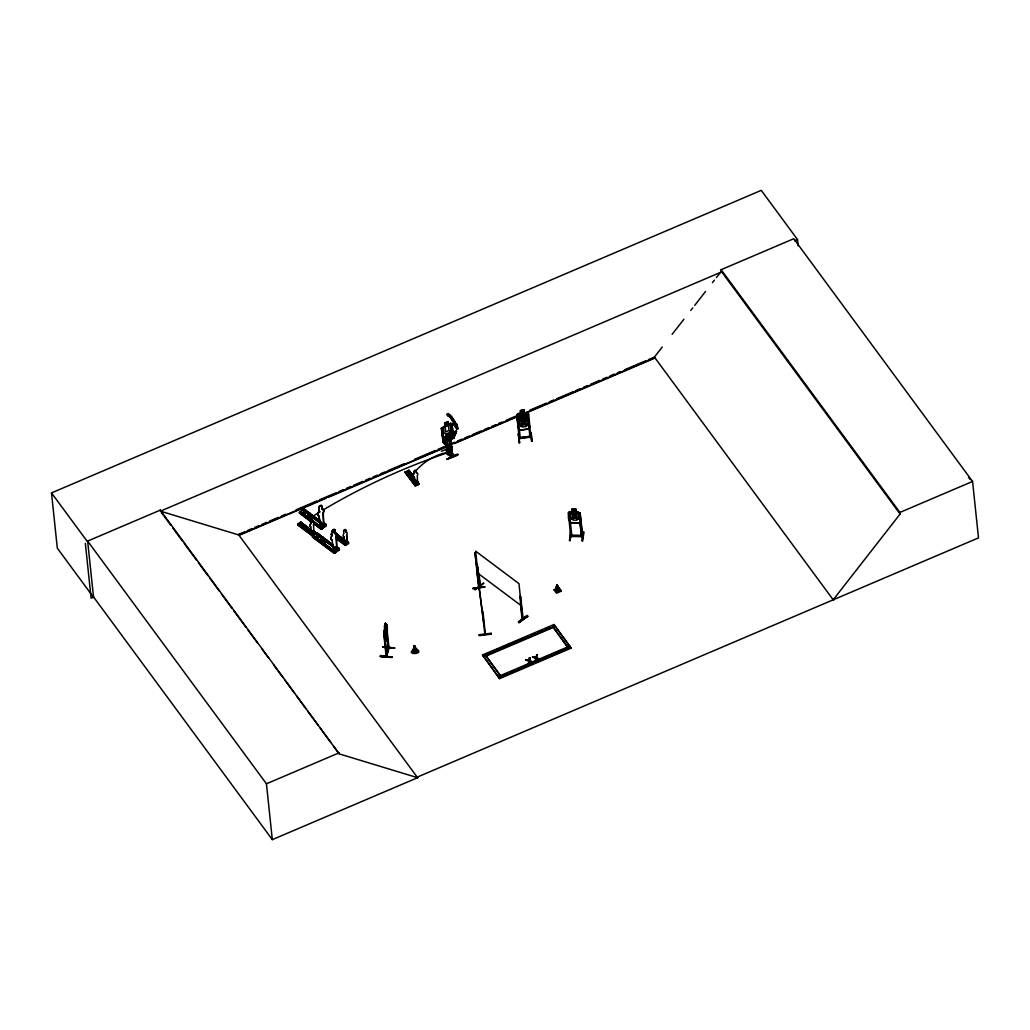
<?xml version="1.0" encoding="UTF-8"?>
<svg xmlns="http://www.w3.org/2000/svg" width="1030" height="1030" viewBox="0 0 1030 1030"><rect width="100%" height="100%" fill="white"/><g stroke="black" fill="none" stroke-linecap="round" stroke-linejoin="round"><path stroke-width="1.5" d="M322.313 524.347C321.244 523.562 324.167 524.154 323.484 525.364M323.24 525.364L323.317 524.437M323.201 524.759C325.068 525.867 321.566 523.845 322.274 524.45M336.604 549.363C336.501 547.303 334.261 548.861 335.819 547.741M335.819 548.024C334.286 547.806 338.484 549.595 335.149 548.449M336.694 549.299L336.694 548.385M392.108 657.552L380.289 656.419L392.237 657.127L380.379 655.505M392.198 657.192L380.302 656.445M313.455 532.24L312.772 532.24M313.584 532.999L312.772 532.433M323.021 525.197L323.085 524.231M336.63 549.389L336.771 549.093M345.913 542.295L346.26 541.741L346.544 542.771M346.608 542.115C346.827 541.883 347.123 543.222 346.286 541.78M346.84 542.231L346.222 541.883M478.744 588.143L478.615 587.177L479.31 588.864L476.8 565.921M484.821 633.566L485.413 634.364L482.916 611.408M485.13 632.626L484.937 634.441L474.972 552.531L478.834 588.941L479.027 587.126M386.701 630.721L385.799 637.004L384.641 631.171L385.31 624.386L384.924 627M416.081 482.722L416.712 483.327L416.635 482.401M416.545 483.392L416.429 482.349M384.216 632.678L384.229 630.785L386.546 656.561L386.289 654.835M385.98 655.518L386.134 656.522L388.774 647.844M388.207 648.578C389.327 649.402 387.834 645.553 388.735 647.922M529.021 660.693L525.622 659.625L529.021 660.693L529.201 658.093L530.012 657.745L529.742 660.925L531.905 661.762M535.922 657.282L536.965 654.784L535.973 657.732L532.562 656.664L535.973 657.732M529.536 661.08L532.137 662.548L529.536 661.08L529.304 663.269M532.562 656.664L535.767 657.9L535.484 661.118L536.295 660.771L536.488 658.119L539.076 659.586M413.558 652.441L414.524 645.746L417.099 651.462L414.536 652.775L412.953 651.797L414.124 645.952L412.953 651.797M556.187 591.645L556.985 584.963L559.728 590.666L557.166 591.967L555.595 590.988L556.754 585.156M525.622 659.625L528.828 660.861L528.493 663.616M529.742 660.925L530.012 657.745M535.484 661.118L535.767 657.9M538.857 658.801L536.682 657.951L536.965 654.784M569.242 520.008C566.989 518.489 570.105 509.335 568.483 512.76M569.551 514.305L568.509 513.97L569.551 514.305L571.869 536.411M569.114 520.008L570.607 522.751L579.851 522.97L580.92 520.292M572.178 511.846L571.908 509.026L575.847 509.116L576.131 511.833M570.079 540.621L571.29 531.828L570.62 531.815L569.41 540.608L570.079 540.621L571.187 531.712M571.65 535.69L570.659 535.227L570.903 536.476L582.658 536.656L580.16 512.889L576.002 511.923L575.719 509.206M571.702 535.252L582.62 535.548L571.74 535.639M575.847 509.116L571.895 509.116L572.32 511.936L570.453 512.798L570.981 517.871L573.182 520.099L576.852 520.189L578.59 518.051L578.062 512.979L575.989 512.026M579.13 514.524L580.251 514.24L579.13 514.524L581.564 536.733L579.826 520.536M583.238 531.647L583.946 532.124L582.735 540.917L582.079 540.905L583.315 531.699M583.444 532.059L582.143 540.789M479.195 587.963L479.233 588.8M323.214 525.017L322.326 523.974M413.687 648.771L414.202 645.836M556.831 585.04L556.058 589.443L556.998 588.967M479.426 586.83L480.547 587.074L479.066 574.083M480.044 586.482L480.444 587.023L479.607 586.456M521.875 617.871L523.124 618.966L520.691 596.846L519.957 596.306L521.965 618.76L522.673 619.249L518.966 583.637L475.654 551.192L479.298 586.675M522.931 618.155L522.107 617.537M520.588 602.383L522.274 618.412C524.631 620.047 521.077 615.695 521.965 618.76M312.966 532.446L314.073 532.652M335.291 548.411L335.716 547.664M345.848 542.153L346.659 542.746M346.273 541.87L346.595 542.771M555.595 590.988L556.754 585.285M337.943 536.733L337.698 537.905M339.218 537.596L338.613 536.656L337.518 537.287M444.561 441.329L443.454 441.188L443.853 441.703M455.453 431.802L456.483 431.506L455.453 431.802L452.698 438.561L453.432 437.686M453.87 438.162L456.239 431.029L453.702 438.201L454.088 436.72M454.269 437.081L452.608 437.866M416.584 482.658L416.571 483.096M386.199 624.257L384.383 630.836L384.525 626.111L385.413 623.266L385.478 630.914L384.808 629.935L384.563 630.772L385.387 632.098L385.207 637.21L385.619 632.085L386.327 633.128L386.585 632.253L385.568 625.97M385.413 623.266L384.486 626.111M388.271 648.655L386.083 624.116M383.83 634.326L384.46 633.579L383.83 634.326L386.121 656.342M382.838 647.239L394.786 647.922L382.954 646.737M385.387 641.613L387.203 631.454M385.001 639.862C386.018 647.484 388.812 624.528 386.456 624.064L389.031 648.037M386.804 634.467L388.297 648.681L388.877 647.226M441.406 451.295L452.17 446.865M443.479 439.295C443.467 441.085 442.166 438.394 444.02 440.093M443.93 439.617L443.016 439.99L442.99 441.613M453.573 437.493L452.415 437.608M443.312 441.793L444.715 444.278L446.376 443.428L444.715 444.278M451.668 456.844L446.222 449.402M519.648 430.167L528.879 428.918L529.935 426.047L528.892 429.021L519.648 430.167L518.142 427.617L516.918 414.755M528.21 423.536L529.369 420.652L528.313 423.613L519.069 424.695L517.562 422.133M453.779 438.098L443.299 442.617L445.939 435.909L446.904 435.484L445.758 435.548L443.441 442.63M453.599 437.737C450.496 436.424 439.565 445.295 444.574 440.814M444.085 441.844L446.724 435.123M443.467 442.681L445.321 439.514M444.754 441.188L444.213 442.359M444.728 441.291L453.007 437.184L452.955 438.523M452.981 438.574L453.921 436.746M574.315 515.129C574.56 512.76 580.791 510.867 575.397 515.888C581.422 520.227 576.517 520.343 574.676 516.455C573.465 520.382 568.766 519.828 573.774 515.837L570.981 512.67L574.495 515.129M579.748 522.88L580.804 520.176M446.054 435.986L444.535 439.759C447.612 441.716 456.213 436.372 456.419 431.39M444.664 439.694L446.119 436.102M453.123 432.458L453.676 431.106L453.046 432.664L454.552 432.227L453.535 434.75L451.346 436.604L446.788 437.737L450.277 432.639M449.698 434.106L450.342 432.755L453.728 431.21L450.239 432.755M450.767 432.6L452.865 431.686M454.835 435.059L456.29 431.454M450.471 438.754L449.26 439.166L450.574 451.539M448.951 454.359L447.342 454.256L448.848 454.475L446.994 440.068M554.089 589.739L558.646 587.718L561.286 591.053M561.286 590.975L558.93 587.847M474.946 589.636L483.443 582.993M336.359 549.042L336.643 548.423M480.431 586.315L479.594 585.632L480.096 587.358M519.506 442.655L518.438 433.566L518.953 442.797L519.545 442.256M382.851 647.085L394.683 648.231M523.06 417.82C522.159 421.721 517.009 422.133 522.197 417.24C516.506 413.906 521.09 412.978 522.905 416.532C523.897 412.682 528.828 412.412 523.819 417.073C531.042 423.459 522.236 418.064 523.098 417.897M311.511 522.056L299.267 512.901L304.339 509.284M299.897 512.477L300.824 511.768L300.206 512.271M302.936 510.275L303.528 509.824M297.631 524.759L312.335 535.742L297.619 524.759L300.992 522.352M315.669 533.334L300.773 522.068L297.799 524.18L313.287 535.059M300.773 522.068L300.245 522.751M312.283 535.742L313.12 535.034M297.799 524.18L312.682 535.471L313.326 534.995L299.885 524.927M312.451 536.888L317.124 532.858L312.695 536.321L335.02 552.956L334.377 553.368L312.386 536.9L334.454 553.368M334.75 552.93L312.669 536.514L313.893 535.858M315.695 533.308L312.476 535.355C313.274 534.158 310.3 531.931 310.996 534.235L314.099 532.072M315.953 534.325L316.648 533.823M317.407 533.308L316.236 533.952M321.283 529.381L314.047 523.819L321.283 529.381L326.072 525.738M322.236 528.699L322.725 528.351M323.433 524.347L325.802 526.124L325.853 524.167L323.626 522.493L323.407 523.897L325.635 525.558L321.875 528.248L319.635 526.575L319.519 525.429L319.326 527.115M330.733 534.506L332.33 535.085M331.428 533.888L331.312 534.094M315.167 536.694L335.922 552.286L335.252 552.75L314.472 537.197M338.625 550.329L338.059 550.741M335.844 546.93L339.514 549.672L334.673 552.788C335.87 550.986 331.402 547.651 332.445 551.114L337.106 547.857L337.557 550.419L337.299 547.999L333.887 550.29L331.982 539.952A4.03 2.189 -53.2 0 1 332.149 535.162M336.012 537.879L346.376 544.793L336.334 537.415M347.702 543.827L348.359 543.377M348.153 543.505L334.711 533.437M348.501 543.119L345.333 545.54L336.771 539.128M386.649 656.393L388.954 647.844M520.176 438.445C520.099 439.359 518 436.295 520.356 437.789L530.965 436.012M519.056 438.226L520.214 438.046M531.055 436.823L529.716 436.978L531.029 437.196M410.391 476.182L410.687 477.212M411.575 477.199L411.949 476.156M448.385 424.283L448.076 421.566L444.587 423.111L444.947 425.905L441.51 428.326L442.501 435.613M443.364 436.772L444.007 441.677L442.54 428.004L441.381 428.158L450.702 423.369L451.925 423.871M414.227 646.183L417.047 650.651M412.914 650.986L413.429 650.239M556.857 585.388L559.728 590.666M415.335 485.684L405.035 472.345L409.155 470.568L414.614 477.972L408.833 470.285L405.266 472.126M416.287 485.388L415.515 485.735L405.279 471.998L406.284 471.804L416.249 485.439M407.893 471.109L408.833 470.285M409.129 470.581L414.279 478.01M417.987 484.667L418.85 484.061L417.742 481.718L414.524 483.894L414.163 483.237L414.266 484.203L417.845 482.671L417.742 481.718M418.656 484.396L416.429 480.444M648.475 359.612L654.398 357.088L662.264 346.994M672.101 334.377L683.907 319.249M690.795 310.416L692.765 307.893M694.735 305.369L705.55 291.49M712.438 282.658L714.408 280.134M716.365 277.611L721.283 271.315L721.116 269.693L793.769 238.728L972.565 481.448L978.5 537.879L417.202 777.135L417.614 777.714L339.205 753.87L333.501 746.119M833.193 599.808L900.091 514.034L899.924 512.425L721.116 269.693M299.64 512.451L311.768 521.669M299.331 512.889L311.601 521.991M303.979 509.322L321.18 522.081M298.236 524.347L312.695 534.995L312.605 534.235M314.742 533.991L315.347 532.278L313.867 531.158L313.712 532.098M315.09 533.746L300.773 522.249M322.416 528.364L300.503 511.833M324.901 526.794L325.467 526.381M319.648 540.48L335.844 552.35M338.922 550.123L338.973 548.166L336.398 546.737L336.514 547.896L339.192 549.737M337.415 538.677L345.977 545.089L335.741 537.956M347.754 543.814L336.707 535.587M348.539 543.119L334.081 532.085M450.728 452.466L451.501 451.423L449.775 451.99A49.749 42.513 -41.6 0 0 415.554 471.212M531.094 437.119L519.21 438.51L516.79 414.742L517.936 413.622L520.639 413.403L520.343 410.584C527.553 406.992 521.502 414.974 527.115 412.554L528.596 413.352L530.798 436.81M453.264 437.003L455.002 435.136M313.442 532.768L313.493 534.428L314.266 533.682L313.867 531.158M529.06 418.888L527.643 418.141L518.515 419.094L517.382 420.317L518.592 419.184L521.36 418.927L520.91 416.043L524.849 415.554L525.133 418.27M386.405 655.556L384.048 633.54M516.931 414.858L518.013 413.803M447.535 454.179L446.196 442.025L447.368 454.346M452.144 453.264L451.642 452.582M451.398 453.586L452.325 453.226L450.638 440.286M304.7 527.051L304.661 528.12M338.96 537.892L339.218 537.106M411.768 477.096L411.807 476.015L410.558 476.195M450.136 452.183L448.282 449.685M405.086 472.345L415.129 485.903L419.146 484.177L416.339 480.495M405.82 472.023L415.747 485.632M408.64 470.813L414.974 479.465M415.966 485.413L405.975 471.701M418.129 484.473L416.339 481.885M582.491 536.694L580.032 512.927M456.354 431.57L445.758 435.548M477.366 564.414L480.212 587.345M475.023 589.765L483.881 583.366M520.691 596.846L519.648 596.524M518.966 622.648L527.811 616.21L518.966 622.661L518.463 621.863L527.386 615.554M527.823 616.249L518.579 622.3L527.321 615.477L518.515 621.914M319.519 525.429L321.746 527.102L321.901 528.944L299.55 512.039L304.005 508.859L320.279 521.103M320.433 526.317C325.982 518.257 324.411 531.351 323.986 523.858M324.18 524L322.815 524.978L323.072 527.386L322.622 524.824M325.635 525.558L325.853 524.167M315.206 533.205L315.347 532.278M322.879 527.244L324.244 526.279M335.806 536.244L337.789 534.827L335.832 536.437M336.128 537.943L339.102 535.819L336.153 538.136M348.333 543.402L348.398 542.063L346.904 540.943L348.243 543.003L345.732 544.793L344.162 542.9L344.033 544.033L347.277 541.96M332.639 549.428L332.754 550.574L334.982 552.247L338.754 549.569L338.973 548.166M345.655 544.02L345.797 545.205L335.754 537.827M337.351 550.278L335.999 551.243L335.935 548.977M346.402 544.123C346.453 539.977 345.758 545.99 347.316 543.467M305.91 527.952L304.829 528.068M411.755 476.942L410.352 476.826M446.814 414.189L448.514 413.751A11.253 2.987 62.2 0 1 455.621 422.957L456.998 424.411L458.028 428.686L456.856 429.304L453.805 424.656L455.724 424.18A9.631 2.562 62.2 0 0 449.106 415.154L447.471 415.618L447.342 414.369A11.253 2.987 62.2 0 1 454.449 423.575L455.08 424.888L456.998 424.411M453.805 424.656L455.724 424.18M455.08 424.888L456.226 424.231M323.201 524.36L323.047 525.055M388.709 648.72L388.709 647.831M448.024 421.785L444.767 423.227L445.076 425.944L443.428 427.617L444.007 432.677L445.99 434.068L449.247 432.639L450.754 429.703L450.187 424.63L448.333 424.502L447.973 421.708M448.269 424.424L450.638 423.279L452.041 423.781L453.071 432.935M446.518 436.591L443.763 437.905L442.321 435.6M451.745 431.583L450.895 424.051L451.861 423.639L451.089 424.321L451.938 431.84M441.574 428.416L442.54 428.004M455.273 431.441L456.239 431.029M442.913 441.703L444.406 440.84M445.565 440.904L451.114 438.51M93.666 597.13L91.104 598.211L85.348 543.402M339.205 753.87L160.294 510.108L87.64 541.085L93.563 597.387L57.307 548.166L51.5 492.906L761.26 190.357L797.516 239.565L798.173 245.887M721.708 271.881L160.41 511.15L160.294 510.108M794.594 240.814L797.516 239.565M445.926 440.531L447.496 440.544L448.835 454.616M244.316 531.892L238.394 534.416L417.614 777.714M247.277 530.63L251.719 528.738M254.68 527.476L259.122 525.583M262.084 524.322L266.525 522.429M269.487 521.167L278.37 517.382M281.332 516.12L285.774 514.227M296.138 509.798L316.854 500.966M319.815 499.705L336.102 492.765M339.063 491.503L343.505 489.611M346.466 488.349L350.908 486.456M353.869 485.194L362.753 481.409M365.714 480.147L370.156 478.255M373.118 476.993L377.559 475.1M380.521 473.839L384.963 471.946M387.924 470.684L404.211 463.732M414.562 459.316L435.291 450.483M438.252 449.222L454.539 442.282M457.5 441.02L461.942 439.128M464.903 437.866L469.345 435.973M472.307 434.712L481.19 430.926M484.152 429.665L488.593 427.772M491.555 426.51L495.997 424.605M498.958 423.343L501.919 422.081M506.361 420.189L516.712 415.772M530.038 410.094L546.325 403.155M549.286 401.893L553.728 400.001M556.689 398.739L572.976 391.799M575.937 390.537L580.379 388.645M583.341 387.383L587.782 385.49M590.744 384.229L599.627 380.431M602.589 379.169L607.018 377.276M609.979 376.014L614.421 374.122M617.382 372.86L620.343 371.598M624.785 369.706L645.514 360.873M517.137 416.352L238.818 534.982L161.942 511.614M523.06 413.828L654.823 357.655M240.119 534.905L325.866 498.365M328.815 497.104L450.033 445.436M454.462 443.544L516.545 417.073M525.416 413.3L655.505 357.848M447.007 458.955C466.963 452.904 455.234 452.415 447.303 459.367L457.99 454.719M412.438 475.19L408.897 476.903L412.438 475.19A49.749 42.513 -41.6 0 1 414.742 472.178M418.759 483.096L415.541 485.272L415.18 484.615L415.283 485.581L405.266 471.817M413.725 649.492C404.301 655.325 426.278 654.591 416.017 648.591M553.986 589.868L556.638 593.203L561.196 591.181M482.555 654.964L553.947 624.528L570.878 647.51L570.955 648.205L499.563 678.628L482.555 654.964L499.563 678.628M482.632 655.659L527.798 636.398M530.707 635.162L535.085 633.296M537.995 632.06L542.372 630.193M545.282 628.944L549.647 627.09M553.638 627.309L483.714 657.114L483.637 656.419L555.028 625.995L555.106 626.678M530.064 658.209L529.201 658.093M501.391 675.925L507.224 673.44M510.133 672.204L514.511 670.337M517.421 669.101L530.54 663.5M534.905 661.646L537.815 660.397M542.192 658.543L569.873 646.737L569.796 646.042L498.404 676.478L498.481 677.174M499.486 677.946L570.878 647.51M899.924 512.425L972.565 481.448M417.305 777.096L417.717 777.663L272.319 839.643L266.448 783.804L339.102 752.827M518.348 433.99L519.622 442.72M321.643 528.931L314.214 523.498M316.274 533.901L334.596 547.484M336.849 548.565L336.205 549.222M410.751 476.092L411.82 476.169M305.112 526.871L304.532 527.991M304.906 527.09L305.588 527.012M305.511 528.274L306.18 527.309M338.754 537.84L337.866 537.853M519.287 438.149L530.926 436.836M530.939 436.385L520.317 437.493M386.456 655.762L388.632 648.243L386.07 655.621M449.711 452.968L448.926 452.943L449.775 451.99A579.71 496.318 -8.9 0 0 322.828 510.172M570.955 536.038L582.697 536.36M472.834 588.233L484.847 586.752L472.912 588.709M472.886 588.555L484.885 587.061M491.117 633.308L479.105 634.712L479.22 635.652L491.22 634.132L491.104 633.205M521.064 416.21L524.746 415.76M524.167 410.326L520.485 410.764L520.781 413.481L518.901 414.614L519.429 419.699L521.631 421.643L525.313 421.206L527.051 418.811L526.51 413.725L524.45 413.056L524.154 410.236M517.974 416.275L516.854 416.094L517.936 415.966L520.292 438.381M527.566 415.154L528.609 414.73L527.527 414.858L530.025 437.338L529.639 436.166M528.197 423.433L519.146 424.502L517.678 422.004M530.527 432.626L531.184 432.548L532.291 441.239L531.622 441.316L530.566 432.201M453.033 456.303L451.243 453.792M453.483 456.123L451.642 453.625M480.547 587.074L479.22 585.864L479.98 586.482M522.339 618.399L522.596 618.451M522.789 619.236L522.004 618.734M530.811 435.999L530.849 437.248M569.5 511.781L572.332 511.846M569.564 511.871L578.615 512.09M579.761 522.777L570.71 522.571L569.255 519.905M568.354 512.631L570.684 536.424L570.581 535.574L571.908 536.476L571.946 535.304M384.975 639.965L385.375 641.78M380.392 656.02L392.237 657.127M331.119 534.21L332.355 535.278A4.03 2.189 -53.2 0 0 332.149 540.081L331.982 539.952M519.043 437.763L520.176 437.274L520.189 438.484M415.476 649.673L416.455 650.007M447.471 415.618L447.934 415.772A9.631 2.562 62.2 0 1 454.552 424.798M529.69 660.462L532.999 662.174M532.613 657.114L535.819 658.363M525.66 660.076L528.828 660.861M529.188 418.837L527.682 417.961L525.03 418.476L527.077 419.043L527.605 424.115L525.867 426.536L522.197 426.999L520.008 425.068L519.468 419.983L521.219 418.862M449.775 439.733C452.788 439.591 448.243 437.943 449.775 439.733L450.96 452.067M446.415 441.007L447.973 454.964L446.582 441.033M337.879 538.008L337.454 537.3M449.672 439.784L451.295 452.131M477.972 573.311L521.296 605.743M321.682 506.065L321.991 509.039A4.03 2.189 -53.2 0 1 323.072 512.953L323.575 524.051L320.6 526.163L318.862 515.953A4.03 2.189 -53.2 0 1 319.03 511.163L318.708 508.176A2.009 1.094 -53.2 0 1 320.047 505.743A2.009 1.094 -53.2 0 1 321.682 506.065L322.158 509.168A4.03 2.189 -53.2 0 1 323.24 513.082L323.742 524.167M318.708 508.176L319.197 511.292A4.03 2.189 -53.2 0 0 319.043 516.069L320.768 526.291M344.998 543.48L343.84 536.669A2.691 1.455 -53.2 0 1 343.943 533.476L343.621 531.403A1.339 0.734 -53.2 0 1 344.522 529.768A1.339 0.734 -53.2 0 1 345.604 529.986L345.926 532.059A2.691 1.455 -53.2 0 1 346.647 534.673L346.981 542.063M345.926 532.059L345.604 529.986M343.621 531.403L343.737 531.48A1.339 0.734 -53.2 0 1 344.638 529.858A1.339 0.734 -53.2 0 1 345.719 530.077M346.647 534.673L346.865 541.986M343.84 536.669L344.883 543.402M332.317 535.291L331.827 532.175A2.009 1.094 -53.2 0 1 333.166 529.742A2.009 1.094 -53.2 0 1 334.802 530.064L335.278 533.167A4.03 2.189 -53.2 0 1 336.359 537.081L336.861 548.179M323.278 522.738L325.506 524.412M303.811 509.657L320.922 522.468M333.823 532.034L348.681 543.145M304.919 510.623L320.832 522.532M343.466 539.707L333.681 532.381L344.509 540.737M303.142 509.747L320.613 522.673M305.562 511.781L321.45 523.678M304.056 511.24L306.605 513.017M308.936 514.91L321.27 524M331.827 532.175L331.995 532.304A2.009 1.094 -53.2 0 1 333.334 529.871A2.009 1.094 -53.2 0 1 334.969 530.192M334.802 530.064L335.111 533.051A4.03 2.189 -53.2 0 1 336.179 536.952L336.359 537.081M337.814 538.381L345.14 543.892M313.493 524.798L313.596 524.875A2.691 1.455 -53.2 0 0 312.888 522.274L312.566 520.202L312.772 522.184A2.691 1.455 -53.2 0 1 313.493 524.798L313.944 532.278M302.048 512.695L304.494 514.524M310.609 519.094L319.158 525.506M300.412 511.897L319.97 526.536M301.352 513.198L319.802 526.858M299.55 512.039L319.493 527.064M310.687 526.794L310.803 526.884A2.691 1.455 -53.2 0 1 310.906 523.691L310.584 521.618L310.79 523.601A2.691 1.455 -53.2 0 0 310.687 526.794L311.961 533.695L314.227 532.162L314.266 533.682M336.398 546.737L338.625 548.411M317.124 532.858L333.385 545.14M317.124 533.141L333.076 545.166M318.064 534.634L332.819 545.552M313.635 531.326L315.116 532.446M317.871 534.737L333.759 546.634M317.459 534.866L334.647 547.612M301.867 523.51L311.652 530.836M301.674 523.626L311.588 530.875M317.176 535.24L334.39 547.999M300.194 522.661L311.395 531.017M301.288 523.922L311.073 531.248M301.211 523.961L311.009 531.287M313.558 535.703L335.626 552.312M314.755 536.81L317.201 538.639M297.825 524.373L312.682 535.471M312.669 536.038L335.059 552.904M559.676 589.855L557.32 585.001M530.592 432.51L531.699 441.188M721.283 271.315L900.091 514.034M654.398 357.088L833.618 600.387M570.955 648.205L553.947 624.528M415.167 483.843L413.918 476.954A2.691 1.712 -36.4 0 1 414.112 473.839L413.828 471.74A1.339 0.85 -36.4 0 1 414.923 470.311A1.339 0.85 -36.4 0 1 416.21 470.736L416.287 470.839M416.416 472.719L416.493 472.822A2.691 1.712 -36.4 0 1 417.292 475.512L417.549 482.825M417.008 481.705L418.824 484.177M416.777 481.924L418.682 484.37M408.369 470.916L414.807 479.529M408.15 470.762L414.562 479.504M408.897 472.319L414.356 479.723M408.807 472.345L414.279 479.761M416.339 483.237C415.206 485.542 418.798 484.821 417.33 482.658M161.35 512.438L170.864 525.352M172.77 527.927L182.284 540.84M184.177 543.428L196.55 560.204M198.442 562.792L207.957 575.706M209.863 578.281L219.364 591.194M221.27 593.769L231.737 607.983M233.643 610.558L246.003 627.347M247.908 629.922L257.41 642.836M262.174 649.286L268.83 658.325M273.581 664.788L283.096 677.701M284.988 680.276L294.503 693.19M296.408 695.765L305.923 708.679M307.816 711.267L318.283 725.468M320.188 728.043L330.643 742.244M87.64 541.085L266.448 783.804M51.5 492.906L87.756 542.115M93.511 596.924L272.319 839.643M968.47 477.173L970.183 479.529M454.977 424.038L458.028 428.686M444.6 439.591L445.179 440.544M444.973 440.943L446.325 443.57M457.784 454.436L447.072 459.007M447.986 413.571L448.642 415M478.68 588.787L478.512 587.37M414.794 646.029L417.099 651.462M557.333 585.349L559.213 591.4M414.704 646.145L416.584 652.209M557.166 584.95L558.106 588.877M455.827 425.03L456.856 429.304M414.524 645.746L415.154 648.372M413.841 476.839L415.09 483.74M557.191 585.426L558.273 591.877M414.562 646.222L415.644 652.685M477.302 574.637L483.521 620.923M491.156 633.733L479.156 635.111M527.115 412.554L517.936 413.622M451.861 423.639L452.878 432.664M441.625 428.313L443.093 441.96L441.381 428.158M539.939 659.213L536.682 657.951M522.365 617.601L522.532 619.185M477.688 567.453L478.01 570.491M478.487 575.062L478.808 578.1M450.857 439.282L452.209 453.342M451.333 448.011L450.522 441.844L451.101 447.908M449.389 439.012L450.689 451.501M447.484 444.677L448.295 452.35M447.419 446.106L448.127 452.325M416.21 470.736L416.493 472.822M385.284 623.253L385.671 626.176M384.242 632.613L386.881 655.788M347.149 541.857L347.445 543.57M346.904 540.943L347.007 541.909M346.672 541.111L344.239 543.673L344.162 542.9M336.746 546.492L336.9 547.934M334.866 551.102L334.982 552.247M321.746 527.102L321.875 528.248M311.124 533.115L311.202 533.888M306.09 526.227L303.09 528.145M336.179 536.952L336.694 548.05M557.011 585.439L557.166 591.967M414.382 646.235L414.536 652.775M414.356 645.759L414.356 648.437M312.103 516.725A579.71 496.318 -8.9 0 1 320.137 511.794M310.7 521.695A1.339 0.734 -53.2 0 1 311.588 520.073A1.339 0.734 -53.2 0 1 312.682 520.279M318.875 508.305A2.009 1.094 -53.2 0 1 320.214 505.859A2.009 1.094 -53.2 0 1 321.849 506.181M450.187 455.041L452.84 453.754L450.187 455.041M527.386 425.454L526.137 425.699L523.691 423.343C522.712 427.411 517.639 427.733 522.789 422.841C517.111 419.545 521.682 418.592 523.498 422.133C524.489 418.27 529.42 417.961 524.425 422.661L527.386 425.454M385.774 627.077L385.027 629.742L385.568 634.828L386.302 632.15L385.774 627.077M386.199 625.789L386.392 626.613L386.199 625.789M445.63 449.608L451.166 457.178L445.668 449.582M449.544 434.441L448.526 436.965L451.784 435.523L452.801 432.999L449.544 434.441M453.058 435.626L450.522 435.703L446.969 438.355L449.904 435.742L448.346 435.162L450.715 435.123L454.191 432.574L451.346 435.111L453.058 435.626M306.232 510.532L301.803 513.996L306.232 510.532M307.725 511.64L303.296 515.116L307.725 511.64M309.953 513.313L305.537 516.777L309.953 513.313M311.936 514.807L307.507 518.27L311.936 514.807M302.266 523.176L299.305 525.493L302.266 523.176M303.258 523.922L300.309 526.24L303.258 523.922M314.163 516.481L309.747 519.944L314.163 516.481M304.738 525.043L301.79 527.347L304.738 525.043M307.558 527.141L304.597 529.459L307.558 527.141M319.351 534.531L314.923 537.995L319.351 534.531M320.845 535.652L316.416 539.115L320.845 535.652M323.072 537.312L318.643 540.789L323.072 537.312M325.055 538.806L320.626 542.269L325.055 538.806M327.283 540.48L322.853 543.943L327.283 540.48M340.595 536.939L337.647 539.244L340.595 536.939M447.496 422.493L445.398 423.42L445.501 424.321L447.599 423.407L447.496 422.493M448.436 425.403L445.179 426.845L445.745 431.905L449.003 430.463L448.436 425.403M409.85 471.663L406.296 473.388L409.85 471.663M410.532 472.59L406.979 474.302L410.532 472.59M411.549 473.967L407.996 475.68L411.549 473.967M413.455 476.568L409.901 478.281L413.455 476.568M524.115 416.197L521.759 416.493L521.85 417.395L524.219 417.099L524.115 416.197M525.107 419.287L521.438 419.738L521.965 424.824L525.648 424.36L525.107 419.287M523.562 410.867L521.193 411.137L521.283 412.039L523.652 411.768L523.562 410.867M524.553 413.957L520.871 414.382L521.399 419.468L525.081 419.03L524.553 413.957M575.101 509.734L572.731 509.683L572.835 510.597L575.191 510.648L575.101 509.734M576.092 512.927L572.41 512.837L572.95 517.923L576.62 518.013L576.092 512.927M567.723 646.93L552.943 626.884L567.788 647.625L567.723 646.93M500.49 675.59L485.722 655.531L500.567 676.285L500.49 675.59M310.082 517.858A1.339 0.979 -6 0 0 312.142 516.983A1.339 0.979 -6 0 0 310.185 516.159A1.339 0.979 -6 0 0 310.082 517.858M323.214 542.089A1.339 0.979 -6 0 0 325.274 541.214A1.339 0.979 -6 0 0 323.33 540.39A1.339 0.979 -6 0 0 323.214 542.089M323.188 541.857A1.339 0.979 -6 0 0 325.248 540.982A1.339 0.979 -6 0 0 323.304 540.171A1.339 0.979 -6 0 0 323.188 541.857M310.094 518.09A1.339 0.979 -6 0 0 312.154 517.215A1.339 0.979 -6 0 0 310.21 516.39A1.339 0.979 -6 0 0 310.094 518.09"/></g></svg>
